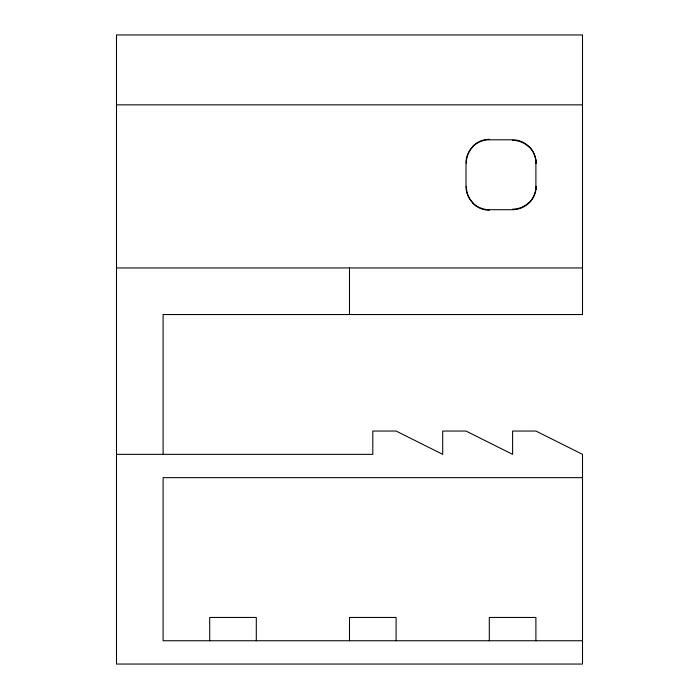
<?xml version="1.0" encoding="UTF-8"?>
<svg xmlns="http://www.w3.org/2000/svg" width="699" height="699" viewBox="0 0 699 699"><rect width="100%" height="100%" fill="white"/><g stroke="black" fill="none" stroke-linecap="round" stroke-linejoin="round"><path stroke-width="1.05" d="M116.497 104.85L582.503 104.85M116.497 267.953L582.503 267.953M116.497 454.35L372.803 454.35L372.803 431.047L396.097 431.047L442.703 454.35L442.703 431.047L465.997 431.047L512.603 454.35L512.603 431.047L535.897 431.047L582.503 454.35L582.503 664.05L116.497 664.05L116.497 34.95L582.503 34.95L582.503 314.55L163.103 314.55L163.103 454.35M582.503 477.653L163.103 477.653L163.103 640.747L582.503 640.747M535.897 159.94L535.897 189.56M535.897 640.747L535.897 617.453L489.3 617.453L489.3 640.747M396.097 640.747L396.097 617.453L349.5 617.453L349.5 640.747M349.5 267.953L349.5 314.55M256.297 640.747L256.297 617.453L209.7 617.453L209.7 640.747M489.291 210.207A22.901 22.298 -17.9 0 1 472.576 202.972M528.846 202.553A22.901 21.319 0 0 1 512.594 209.167M472.576 146.528A22.901 22.298 17.9 0 1 489.291 139.293M512.594 140.333A22.901 21.319 0 0 1 528.846 146.947M466.32 163.112A23.88 22.971 65.3 0 1 472.839 146.773M472.839 202.727A23.88 22.971 -65.3 0 1 466.32 186.388M536.168 186.406A23.88 23.355 34.3 0 1 529.117 202.789M529.117 146.711A23.88 23.355 -34.3 0 1 536.168 163.094M535.897 186.397A23.303 23.303 0 0 1 512.603 209.7L489.3 209.7A23.303 23.303 0 0 1 465.997 186.397L465.997 163.103A23.303 23.303 0 0 1 489.3 139.8L512.603 139.8A23.303 23.303 0 0 1 535.897 163.103"/></g></svg>
